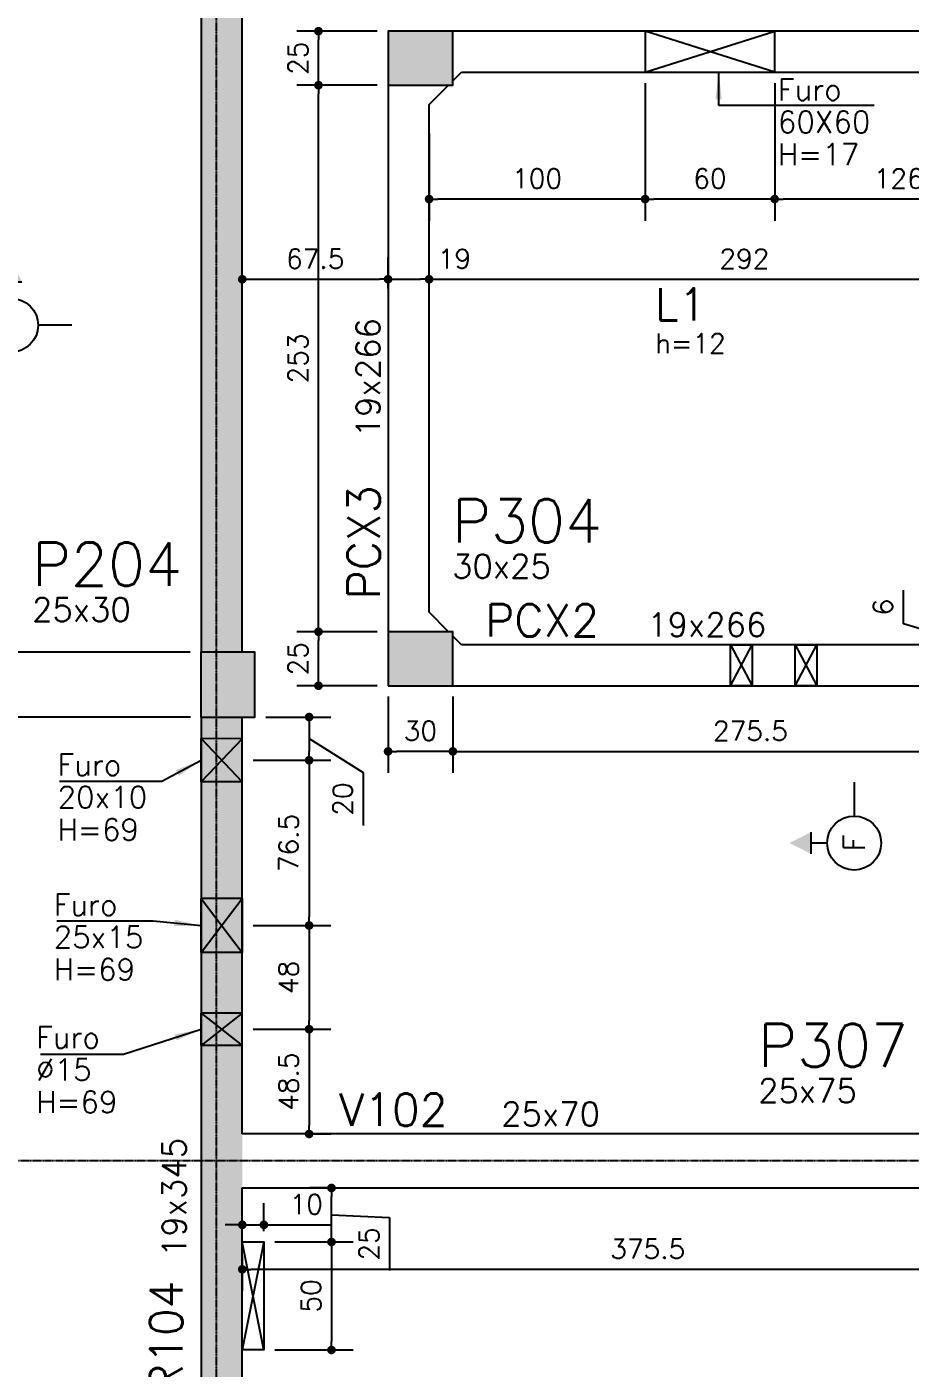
# Model space of a CAD drawing. Extents: x -39962 to 8542, y 35336 to 43602.
# Drawn here: x 741 to 1150, y 36344 to 36965 of the extents above; entities that cross this region are included whole.
import ezdxf
from ezdxf.enums import TextEntityAlignment as Align

# ---------------------------------------------------------------- set-up
doc = ezdxf.new("R2010")
doc.units = 0
doc.linetypes.add('AXES', pattern=[0.54, 0.3, -0.08, 0.08, -0.08])
doc.layers.get('0').update_dxf_attribs({"linetype": 'CONTINUOUS'})
doc.layers.get('Defpoints').update_dxf_attribs({"linetype": 'CONTINUOUS'})
for name, color, linetype in [('41', 2, 'CONTINUOUS'), ('COTA', 1, 'CONTINUOUS'), ('EIXOS', 1, 'AXES'), ('H2', 252, 'CONTINUOUS'), ('H3', 253, 'CONTINUOUS'), ('L-D', 2, 'CONTINUOUS'), ('L-N', 4, 'CONTINUOUS'), ('LINHA_FINA', 1, 'CONTINUOUS'), ('Linha_media', 4, 'CONTINUOUS'), ('P-D', 2, 'CONTINUOUS'), ('P-M', 5, 'CONTINUOUS'), ('PENA_1', 1, 'CONTINUOUS'), ('PENA_2', 2, 'CONTINUOUS'), ('PIL-N', 4, 'CONTINUOUS'), ('VIG-D', 2, 'CONTINUOUS'), ('VIG-N', 4, 'CONTINUOUS'), ('VIGA', 3, 'CONTINUOUS')]:
    doc.layers.add(name, color=color, linetype=linetype)
doc.styles.add('COTA', font='romans.shx')
doc.styles.add('ROMANS', font='ROMANS')
doc.styles.get("Standard").update_dxf_attribs({"font": 'ROMANS.SHX'})
doc.styles.add('Texto1', font='romans.shx', dxfattribs={"height": 9})
doc.dimstyles.new('forma', dxfattribs={"dimscale": 5, "dimtxt": 1.8, "dimasz": 0.8, "dimexe": 2, "dimexo": 1, "dimgap": 1, "dimtad": 1, "dimdec": 1, "dimzin": 9, "dimdsep": 46, "dimtxsty": 'COTA', "dimblk1": 'DOT', "dimblk2": 'DOT', "dimsah": 1, "dimcen": 0, "dimdle": 1, "dimclrd": 256, "dimclre": 256, "dimclrt": 2, "dimadec": 0, "dimazin": 0, "dimtfac": 1, "dimtdec": 0, "dimtmove": 0, "dimatfit": 3, "dimfxl": 1, "dimtolj": 1, "dimtzin": 0, "dimarcsym": 0})

# ---------------------------------------------------------------- blocks, each defined once
blk = doc.blocks.new('seção_esq')
at = {"layer": 'Linha_media'}
for p, q in [((1, 4), (-1, 4)), ((0, 2.5), (0, 4)), ((5.62, 0), (2.5, 0))]:
    blk.add_line(p, q, dxfattribs=at)
blk.add_circle((0, 0), 2.5, dxfattribs=at)
blk.add_solid([(1, 4), (0, 6), (-1, 4)], dxfattribs=at)
blk = doc.blocks.new('atrib_seção')
at = {"layer": 'Linha_media', "style": 'ROMANS'}
blk.add_attdef('X', text='', height=2, dxfattribs=at).set_placement((0, 0), align=Align.MIDDLE)
blk = doc.blocks.new('_Dot')
at = {"color": 0, "linetype": 'ByBlock', "lineweight": -2}
blk.add_line((-0.5, 0), (-1, 0), dxfattribs=at)
at = {"color": 0, "linetype": 'ByBlock', "const_width": 0.5}
blk.add_lwpolyline([(-0.25, 0, 1), (0.25, 0, 1)], format="xyb", close=True, dxfattribs=at)
blk = doc.blocks.new('*D74')
at = {"layer": 'COTA', "lineweight": -2, "transparency": 16777216}
for p, q in [((1216.01, 36422.09), (1216.01, 36379.43)), ((840.51, 36395.6), (840.51, 36379.43)), ((1212.01, 36389.43), (844.51, 36389.43))]:
    blk.add_line(p, q, dxfattribs=at)
at = {"layer": 'Defpoints', "color": 0, "transparency": 16777216}
for p in [(1216.01, 36427.09), (840.51, 36400.6), (840.51, 36389.43)]:
    blk.add_point(p, dxfattribs=at)
at = {"layer": 'COTA', "lineweight": -2, "transparency": 16777216, "xscale": 4, "yscale": 4, "zscale": 4, "rotation": 180}
blk.add_blockref('_Dot', (840.51, 36389.43), dxfattribs=at)
at = {"layer": 'COTA', "lineweight": -2, "transparency": 16777216, "xscale": 4, "yscale": 4, "zscale": 4}
blk.add_blockref('_Dot', (1216.01, 36389.43), dxfattribs=at)
at = {"layer": 'COTA', "color": 2, "transparency": 16777216, "insert": (1028.26, 36398.93), "char_height": 9, "attachment_point": 5, "style": 'COTA'}
blk.add_mtext('\\A1;375.5 ', dxfattribs=at)
blk = doc.blocks.new('*D79')
at = {"layer": 'COTA', "lineweight": -2, "transparency": 16777216}
for p, q in [((1146.68, 36688.19), (1146.68, 36703.76)), ((1168.68, 36688.59), (1168.68, 36692.59)), ((1168.68, 36681.59), (1146.68, 36688.19)), ((1208.51, 36684.59), (1158.68, 36684.59)), ((1168.68, 36684.59), (1168.68, 36678.59)), ((1168.68, 36684.59), (1168.68, 36678.59)), ((1172.01, 36678.59), (1158.68, 36678.59)), ((1168.68, 36674.59), (1168.68, 36670.59))]:
    blk.add_line(p, q, dxfattribs=at)
at = {"layer": 'Defpoints', "color": 0, "transparency": 16777216}
for p in [(1213.51, 36684.59), (1168.68, 36678.59), (1177.01, 36678.59)]:
    blk.add_point(p, dxfattribs=at)
at = {"layer": 'COTA', "lineweight": -2, "transparency": 16777216, "xscale": 4, "yscale": 4, "zscale": 4}
for p, rotation in [((1168.68, 36684.59), 270), ((1168.68, 36678.59), 90)]:
    blk.add_blockref('_Dot', p, dxfattribs=dict(at, rotation=rotation))
at = {"layer": 'COTA', "color": 2, "transparency": 16777216, "insert": (1137.18, 36695.98), "char_height": 9, "attachment_point": 5, "rotation": 90, "style": 'COTA'}
blk.add_mtext('\\A1;6 ', dxfattribs=at)
blk = doc.blocks.new('*D85')
at = {"layer": 'COTA', "lineweight": -2, "transparency": 16777216}
for p, q in [((840.51, 36843.47), (840.51, 36857.76)), ((908.01, 36843.47), (908.01, 36857.76)), ((844.51, 36847.76), (904.01, 36847.76))]:
    blk.add_line(p, q, dxfattribs=at)
at = {"layer": 'Defpoints', "color": 0, "transparency": 16777216}
for p in [(908.01, 36847.76), (840.51, 36838.47), (908.01, 36838.47)]:
    blk.add_point(p, dxfattribs=at)
at = {"layer": 'COTA', "lineweight": -2, "transparency": 16777216, "xscale": 4, "yscale": 4, "zscale": 4, "rotation": 180}
blk.add_blockref('_Dot', (840.51, 36847.76), dxfattribs=at)
at = {"layer": 'COTA', "lineweight": -2, "transparency": 16777216, "xscale": 4, "yscale": 4, "zscale": 4}
blk.add_blockref('_Dot', (908.01, 36847.76), dxfattribs=at)
at = {"layer": 'COTA', "color": 2, "transparency": 16777216, "insert": (874.26, 36857.26), "char_height": 9, "attachment_point": 5, "style": 'COTA'}
blk.add_mtext('\\A1;67.5 ', dxfattribs=at)
blk = doc.blocks.new('*D86')
at = {"layer": 'COTA', "lineweight": -2, "transparency": 16777216}
for p, q in [((908.01, 36843.47), (908.01, 36857.76)), ((927.01, 36852.76), (927.01, 36857.76)), ((912.01, 36847.76), (923.01, 36847.76))]:
    blk.add_line(p, q, dxfattribs=at)
at = {"layer": 'Defpoints', "color": 0, "transparency": 16777216}
for p in [(927.01, 36847.76), (927.01, 36847.76), (908.01, 36838.47)]:
    blk.add_point(p, dxfattribs=at)
at = {"layer": 'COTA', "lineweight": -2, "transparency": 16777216, "xscale": 4, "yscale": 4, "zscale": 4, "rotation": 180}
blk.add_blockref('_Dot', (908.01, 36847.76), dxfattribs=at)
at = {"layer": 'COTA', "lineweight": -2, "transparency": 16777216, "xscale": 4, "yscale": 4, "zscale": 4}
blk.add_blockref('_Dot', (927.01, 36847.76), dxfattribs=at)
at = {"layer": 'COTA', "color": 2, "transparency": 16777216, "insert": (938.74, 36857.26), "char_height": 9, "attachment_point": 5, "style": 'COTA'}
blk.add_mtext('\\A1;19 ', dxfattribs=at)
blk = doc.blocks.new('*D87')
at = {"layer": 'COTA', "lineweight": -2, "transparency": 16777216}
for p, q in [((927.01, 36852.76), (927.01, 36857.76)), ((1219.01, 36852.76), (1219.01, 36857.76)), ((931.01, 36847.76), (1215.01, 36847.76))]:
    blk.add_line(p, q, dxfattribs=at)
at = {"layer": 'Defpoints', "color": 0, "transparency": 16777216}
for p in [(927.01, 36847.76), (1219.01, 36847.76), (1219.01, 36847.76)]:
    blk.add_point(p, dxfattribs=at)
at = {"layer": 'COTA', "lineweight": -2, "transparency": 16777216, "xscale": 4, "yscale": 4, "zscale": 4, "rotation": 180}
blk.add_blockref('_Dot', (927.01, 36847.76), dxfattribs=at)
at = {"layer": 'COTA', "lineweight": -2, "transparency": 16777216, "xscale": 4, "yscale": 4, "zscale": 4}
blk.add_blockref('_Dot', (1219.01, 36847.76), dxfattribs=at)
at = {"layer": 'COTA', "color": 2, "transparency": 16777216, "insert": (1073.01, 36857.26), "char_height": 9, "attachment_point": 5, "style": 'COTA'}
blk.add_mtext('\\A1;292 ', dxfattribs=at)
blk = doc.blocks.new('*D93')
at = {"layer": 'COTA', "lineweight": -2, "transparency": 16777216}
for p, q in [((816.35, 37006.59), (690.51, 37006.59)), ((700.51, 37002.59), (700.51, 36679.09)), ((816.35, 36675.09), (690.51, 36675.09))]:
    blk.add_line(p, q, dxfattribs=at)
at = {"layer": 'Defpoints', "color": 0, "transparency": 16777216}
for p in [(821.35, 37006.59), (700.51, 36675.09), (821.35, 36675.09)]:
    blk.add_point(p, dxfattribs=at)
at = {"layer": 'COTA', "lineweight": -2, "transparency": 16777216, "xscale": 4, "yscale": 4, "zscale": 4}
for p, rotation in [((700.51, 37006.59), 90), ((700.51, 36675.09), 270)]:
    blk.add_blockref('_Dot', p, dxfattribs=dict(at, rotation=rotation))
at = {"layer": 'COTA', "color": 2, "transparency": 16777216, "insert": (691.01, 36840.84), "char_height": 9, "attachment_point": 5, "rotation": 90, "style": 'COTA'}
blk.add_mtext('\\A1;331.5 ', dxfattribs=at)
blk = doc.blocks.new('*D94')
at = {"layer": 'COTA', "lineweight": -2, "transparency": 16777216}
for p, q in [((816.35, 36675.09), (690.51, 36675.09)), ((700.51, 36671.09), (700.51, 36649.09)), ((816.51, 36645.09), (690.51, 36645.09))]:
    blk.add_line(p, q, dxfattribs=at)
at = {"layer": 'Defpoints', "color": 0, "transparency": 16777216}
for p in [(821.35, 36675.09), (700.51, 36645.09), (821.51, 36645.09)]:
    blk.add_point(p, dxfattribs=at)
at = {"layer": 'COTA', "lineweight": -2, "transparency": 16777216, "xscale": 4, "yscale": 4, "zscale": 4}
for p, rotation in [((700.51, 36675.09), 90), ((700.51, 36645.09), 270)]:
    blk.add_blockref('_Dot', p, dxfattribs=dict(at, rotation=rotation))
at = {"layer": 'COTA', "color": 2, "transparency": 16777216, "insert": (691.01, 36660.09), "char_height": 9, "attachment_point": 5, "rotation": 90, "style": 'COTA'}
blk.add_mtext('\\A1;30 ', dxfattribs=at)
blk = doc.blocks.new('*D95')
at = {"layer": 'COTA', "lineweight": -2, "transparency": 16777216}
for p, q in [((816.51, 36645.09), (690.51, 36645.09)), ((700.51, 36641.09), (700.51, 36296.09)), ((776.51, 36292.09), (690.51, 36292.09))]:
    blk.add_line(p, q, dxfattribs=at)
at = {"layer": 'Defpoints', "color": 0, "transparency": 16777216}
for p in [(821.51, 36645.09), (700.51, 36292.09), (781.51, 36292.09)]:
    blk.add_point(p, dxfattribs=at)
at = {"layer": 'COTA', "lineweight": -2, "transparency": 16777216, "xscale": 4, "yscale": 4, "zscale": 4}
for p, rotation in [((700.51, 36645.09), 90), ((700.51, 36292.09), 270)]:
    blk.add_blockref('_Dot', p, dxfattribs=dict(at, rotation=rotation))
at = {"layer": 'COTA', "color": 2, "transparency": 16777216, "insert": (691.01, 36468.59), "char_height": 9, "attachment_point": 5, "rotation": 90, "style": 'COTA'}
blk.add_mtext('\\A1;353 ', dxfattribs=at)
blk = doc.blocks.new('*D106')
at = {"layer": 'COTA', "lineweight": -2, "transparency": 16777216}
for p, q in [((938.01, 36654.59), (938.01, 36619.2)), ((1213.51, 36654.59), (1213.51, 36619.2)), ((942.01, 36629.2), (1209.51, 36629.2))]:
    blk.add_line(p, q, dxfattribs=at)
at = {"layer": 'Defpoints', "color": 0, "transparency": 16777216}
for p in [(938.01, 36659.59), (1213.51, 36659.59), (1213.51, 36629.2)]:
    blk.add_point(p, dxfattribs=at)
at = {"layer": 'COTA', "lineweight": -2, "transparency": 16777216, "xscale": 4, "yscale": 4, "zscale": 4, "rotation": 180}
blk.add_blockref('_Dot', (938.01, 36629.2), dxfattribs=at)
at = {"layer": 'COTA', "lineweight": -2, "transparency": 16777216, "xscale": 4, "yscale": 4, "zscale": 4}
blk.add_blockref('_Dot', (1213.51, 36629.2), dxfattribs=at)
at = {"layer": 'COTA', "color": 2, "transparency": 16777216, "insert": (1075.76, 36638.7), "char_height": 9, "attachment_point": 5, "style": 'COTA'}
blk.add_mtext('\\A1;275.5 ', dxfattribs=at)
blk = doc.blocks.new('*D117')
at = {"layer": 'COTA', "lineweight": -2, "transparency": 16777216}
for p, q in [((1087.01, 36938.59), (1087.01, 36874.88)), ((1213.51, 36932.59), (1213.51, 36874.88)), ((1209.51, 36884.88), (1091.01, 36884.88))]:
    blk.add_line(p, q, dxfattribs=at)
at = {"layer": 'Defpoints', "color": 0, "transparency": 16777216}
for p in [(1087.01, 36943.59), (1213.51, 36937.59), (1087.01, 36884.88)]:
    blk.add_point(p, dxfattribs=at)
at = {"layer": 'COTA', "lineweight": -2, "transparency": 16777216, "xscale": 4, "yscale": 4, "zscale": 4, "rotation": 180}
blk.add_blockref('_Dot', (1087.01, 36884.88), dxfattribs=at)
at = {"layer": 'COTA', "lineweight": -2, "transparency": 16777216, "xscale": 4, "yscale": 4, "zscale": 4}
blk.add_blockref('_Dot', (1213.51, 36884.88), dxfattribs=at)
at = {"layer": 'COTA', "color": 2, "transparency": 16777216, "insert": (1150.26, 36894.38), "char_height": 9, "attachment_point": 5, "style": 'COTA'}
blk.add_mtext('\\A1;126.5 ', dxfattribs=at)
blk = doc.blocks.new('*D118')
at = {"layer": 'COTA', "lineweight": -2, "transparency": 16777216}
for p, q in [((1027.01, 36938.59), (1027.01, 36874.88)), ((1087.01, 36938.59), (1087.01, 36874.88)), ((1083.01, 36884.88), (1031.01, 36884.88))]:
    blk.add_line(p, q, dxfattribs=at)
at = {"layer": 'Defpoints', "color": 0, "transparency": 16777216}
for p in [(1027.01, 36943.59), (1087.01, 36943.59), (1027.01, 36884.88)]:
    blk.add_point(p, dxfattribs=at)
at = {"layer": 'COTA', "lineweight": -2, "transparency": 16777216, "xscale": 4, "yscale": 4, "zscale": 4, "rotation": 180}
blk.add_blockref('_Dot', (1027.01, 36884.88), dxfattribs=at)
at = {"layer": 'COTA', "lineweight": -2, "transparency": 16777216, "xscale": 4, "yscale": 4, "zscale": 4}
blk.add_blockref('_Dot', (1087.01, 36884.88), dxfattribs=at)
at = {"layer": 'COTA', "color": 2, "transparency": 16777216, "insert": (1057.01, 36894.38), "char_height": 9, "attachment_point": 5, "style": 'COTA'}
blk.add_mtext('\\A1;60 ', dxfattribs=at)
blk = doc.blocks.new('*D128')
at = {"layer": 'COTA', "lineweight": -2, "transparency": 16777216}
for p, q in [((908.01, 36654.59), (908.01, 36619.2)), ((938.01, 36654.59), (938.01, 36619.2)), ((934.01, 36629.2), (912.01, 36629.2))]:
    blk.add_line(p, q, dxfattribs=at)
at = {"layer": 'Defpoints', "color": 0, "transparency": 16777216}
for p in [(908.01, 36659.59), (938.01, 36659.59), (908.01, 36629.2)]:
    blk.add_point(p, dxfattribs=at)
at = {"layer": 'COTA', "lineweight": -2, "transparency": 16777216, "xscale": 4, "yscale": 4, "zscale": 4, "rotation": 180}
blk.add_blockref('_Dot', (908.01, 36629.2), dxfattribs=at)
at = {"layer": 'COTA', "lineweight": -2, "transparency": 16777216, "xscale": 4, "yscale": 4, "zscale": 4}
blk.add_blockref('_Dot', (938.01, 36629.2), dxfattribs=at)
at = {"layer": 'COTA', "color": 2, "transparency": 16777216, "insert": (923.01, 36638.7), "char_height": 9, "attachment_point": 5, "style": 'COTA'}
blk.add_mtext('\\A1;30 ', dxfattribs=at)
blk = doc.blocks.new('*D132')
at = {"layer": 'COTA', "lineweight": -2, "transparency": 16777216}
for p, q in [((903.01, 36684.59), (865.79, 36684.59)), ((875.79, 36663.59), (875.79, 36680.59)), ((903.01, 36659.59), (865.79, 36659.59))]:
    blk.add_line(p, q, dxfattribs=at)
at = {"layer": 'Defpoints', "color": 0, "transparency": 16777216}
for p in [(875.79, 36684.59), (908.01, 36684.59), (908.01, 36659.59)]:
    blk.add_point(p, dxfattribs=at)
at = {"layer": 'COTA', "lineweight": -2, "transparency": 16777216, "xscale": 4, "yscale": 4, "zscale": 4}
for p, rotation in [((875.79, 36684.59), 90), ((875.79, 36659.59), 270)]:
    blk.add_blockref('_Dot', p, dxfattribs=dict(at, rotation=rotation))
at = {"layer": 'COTA', "color": 2, "transparency": 16777216, "insert": (866.29, 36672.09), "char_height": 9, "attachment_point": 5, "rotation": 90, "style": 'COTA'}
blk.add_mtext('\\A1;25 ', dxfattribs=at)
blk = doc.blocks.new('*D133')
at = {"layer": 'COTA', "lineweight": -2, "transparency": 16777216}
for p, q in [((903.01, 36937.59), (865.79, 36937.59)), ((875.79, 36688.59), (875.79, 36933.59)), ((903.01, 36684.59), (865.79, 36684.59))]:
    blk.add_line(p, q, dxfattribs=at)
at = {"layer": 'Defpoints', "color": 0, "transparency": 16777216}
for p in [(875.79, 36937.59), (908.01, 36937.59), (908.01, 36684.59)]:
    blk.add_point(p, dxfattribs=at)
at = {"layer": 'COTA', "lineweight": -2, "transparency": 16777216, "xscale": 4, "yscale": 4, "zscale": 4}
for p, rotation in [((875.79, 36937.59), 90), ((875.79, 36684.59), 270)]:
    blk.add_blockref('_Dot', p, dxfattribs=dict(at, rotation=rotation))
at = {"layer": 'COTA', "color": 2, "transparency": 16777216, "insert": (866.29, 36811.09), "char_height": 9, "attachment_point": 5, "rotation": 90, "style": 'COTA'}
blk.add_mtext('\\A1;253 ', dxfattribs=at)
blk = doc.blocks.new('*D134')
at = {"layer": 'COTA', "lineweight": -2, "transparency": 16777216}
for p, q in [((903.01, 36962.59), (865.79, 36962.59)), ((875.79, 36941.59), (875.79, 36958.59)), ((903.01, 36937.59), (865.79, 36937.59))]:
    blk.add_line(p, q, dxfattribs=at)
at = {"layer": 'Defpoints', "color": 0, "transparency": 16777216}
for p in [(875.79, 36962.59), (908.01, 36962.59), (908.01, 36937.59)]:
    blk.add_point(p, dxfattribs=at)
at = {"layer": 'COTA', "lineweight": -2, "transparency": 16777216, "xscale": 4, "yscale": 4, "zscale": 4}
for p, rotation in [((875.79, 36962.59), 90), ((875.79, 36937.59), 270)]:
    blk.add_blockref('_Dot', p, dxfattribs=dict(at, rotation=rotation))
at = {"layer": 'COTA', "color": 2, "transparency": 16777216, "insert": (866.29, 36950.09), "char_height": 9, "attachment_point": 5, "rotation": 90, "style": 'COTA'}
blk.add_mtext('\\A1;25 ', dxfattribs=at)
blk = doc.blocks.new('*D148')
at = {"layer": 'COTA', "lineweight": -2, "transparency": 16777216}
for p, q in [((1027.01, 36938.59), (1027.01, 36874.88)), ((927.01, 36915.23), (927.01, 36874.88)), ((1023.01, 36884.88), (931.01, 36884.88))]:
    blk.add_line(p, q, dxfattribs=at)
at = {"layer": 'Defpoints', "color": 0, "transparency": 16777216}
for p in [(1027.01, 36943.59), (927.01, 36920.23), (927.01, 36884.88)]:
    blk.add_point(p, dxfattribs=at)
at = {"layer": 'COTA', "lineweight": -2, "transparency": 16777216, "xscale": 4, "yscale": 4, "zscale": 4, "rotation": 180}
blk.add_blockref('_Dot', (927.01, 36884.88), dxfattribs=at)
at = {"layer": 'COTA', "lineweight": -2, "transparency": 16777216, "xscale": 4, "yscale": 4, "zscale": 4}
blk.add_blockref('_Dot', (1027.01, 36884.88), dxfattribs=at)
at = {"layer": 'COTA', "color": 2, "transparency": 16777216, "insert": (977.01, 36894.38), "char_height": 9, "attachment_point": 5, "style": 'COTA'}
blk.add_mtext('\\A1;100 ', dxfattribs=at)
blk = doc.blocks.new('*D192')
at = {"layer": 'COTA', "lineweight": -2, "transparency": 16777216}
for p, q in [((840.51, 36407.09), (840.51, 36420.03)), ((850.51, 36407.09), (850.51, 36420.03)), ((836.51, 36410.03), (832.51, 36410.03)), ((840.51, 36410.03), (850.51, 36410.03)), ((854.51, 36410.03), (881.8, 36410.03))]:
    blk.add_line(p, q, dxfattribs=at)
at = {"layer": 'Defpoints', "color": 0, "transparency": 16777216}
for p in [(850.51, 36410.03), (840.51, 36402.09), (850.51, 36402.09)]:
    blk.add_point(p, dxfattribs=at)
at = {"layer": 'COTA', "lineweight": -2, "transparency": 16777216, "xscale": 4, "yscale": 4, "zscale": 4}
blk.add_blockref('_Dot', (840.51, 36410.03), dxfattribs=at)
at = {"layer": 'COTA', "lineweight": -2, "transparency": 16777216, "xscale": 4, "yscale": 4, "zscale": 4, "rotation": 180}
blk.add_blockref('_Dot', (850.51, 36410.03), dxfattribs=at)
at = {"layer": 'COTA', "color": 2, "transparency": 16777216, "insert": (870.16, 36419.53), "char_height": 9, "attachment_point": 5, "style": 'COTA'}
blk.add_mtext('\\A1;10 ', dxfattribs=at)
blk = doc.blocks.new('*D193')
at = {"layer": 'COTA', "lineweight": -2, "transparency": 16777216}
for p, q in [((855.51, 36402.09), (891.81, 36402.09)), ((881.81, 36398.09), (881.81, 36356.09)), ((855.51, 36352.09), (891.81, 36352.09))]:
    blk.add_line(p, q, dxfattribs=at)
at = {"layer": 'Defpoints', "color": 0, "transparency": 16777216}
for p in [(850.51, 36402.09), (850.51, 36352.09), (881.81, 36352.09)]:
    blk.add_point(p, dxfattribs=at)
at = {"layer": 'COTA', "lineweight": -2, "transparency": 16777216, "xscale": 4, "yscale": 4, "zscale": 4}
for p, rotation in [((881.81, 36402.09), 90), ((881.81, 36352.09), 270)]:
    blk.add_blockref('_Dot', p, dxfattribs=dict(at, rotation=rotation))
at = {"layer": 'COTA', "color": 2, "transparency": 16777216, "insert": (872.31, 36377.09), "char_height": 9, "attachment_point": 5, "rotation": 90, "style": 'COTA'}
blk.add_mtext('\\A1;50 ', dxfattribs=at)
blk = doc.blocks.new('ss')
at = {"layer": 'LINHA_FINA'}
blk.add_solid([(0, 0), (-2.5, -0.29), (-2.5, 0.3)], dxfattribs=at)
blk = doc.blocks.new('*D200')
at = {"layer": 'COTA', "lineweight": -2, "transparency": 16777216}
for p, q in [((851.35, 36645.09), (881.46, 36645.09)), ((871.46, 36641.09), (871.46, 36629.09)), ((871.46, 36635.09), (896.54, 36619.39)), ((845.51, 36625.09), (881.46, 36625.09)), ((896.54, 36619.39), (896.54, 36594.82))]:
    blk.add_line(p, q, dxfattribs=at)
at = {"layer": 'Defpoints', "color": 0, "transparency": 16777216}
for p in [(846.35, 36645.09), (840.51, 36625.09), (871.46, 36625.09)]:
    blk.add_point(p, dxfattribs=at)
at = {"layer": 'COTA', "lineweight": -2, "transparency": 16777216, "xscale": 4, "yscale": 4, "zscale": 4}
for p, rotation in [((871.46, 36645.09), 90), ((871.46, 36625.09), 270)]:
    blk.add_blockref('_Dot', p, dxfattribs=dict(at, rotation=rotation))
at = {"layer": 'COTA', "color": 2, "transparency": 16777216, "insert": (887.04, 36607.1), "char_height": 9, "attachment_point": 5, "rotation": 90, "style": 'COTA'}
blk.add_mtext('\\A1;20 ', dxfattribs=at)
blk = doc.blocks.new('*D201')
at = {"layer": 'COTA', "lineweight": -2, "transparency": 16777216}
for p, q in [((845.51, 36625.09), (881.46, 36625.09)), ((871.46, 36621.09), (871.46, 36552.59)), ((845.51, 36548.59), (881.46, 36548.59))]:
    blk.add_line(p, q, dxfattribs=at)
at = {"layer": 'Defpoints', "color": 0, "transparency": 16777216}
for p in [(840.51, 36625.09), (840.51, 36548.59), (871.46, 36548.59)]:
    blk.add_point(p, dxfattribs=at)
at = {"layer": 'COTA', "lineweight": -2, "transparency": 16777216, "xscale": 4, "yscale": 4, "zscale": 4}
for p, rotation in [((871.46, 36625.09), 90), ((871.46, 36548.59), 270)]:
    blk.add_blockref('_Dot', p, dxfattribs=dict(at, rotation=rotation))
at = {"layer": 'COTA', "color": 2, "transparency": 16777216, "insert": (861.96, 36586.84), "char_height": 9, "attachment_point": 5, "rotation": 90, "style": 'COTA'}
blk.add_mtext('\\A1;76.5 ', dxfattribs=at)
blk = doc.blocks.new('*D202')
at = {"layer": 'COTA', "lineweight": -2, "transparency": 16777216}
for p, q in [((845.51, 36548.59), (881.46, 36548.59)), ((871.46, 36544.59), (871.46, 36504.59)), ((845.51, 36500.59), (881.46, 36500.59))]:
    blk.add_line(p, q, dxfattribs=at)
at = {"layer": 'Defpoints', "color": 0, "transparency": 16777216}
for p in [(840.51, 36548.59), (840.51, 36500.59), (871.46, 36500.59)]:
    blk.add_point(p, dxfattribs=at)
at = {"layer": 'COTA', "lineweight": -2, "transparency": 16777216, "xscale": 4, "yscale": 4, "zscale": 4}
for p, rotation in [((871.46, 36548.59), 90), ((871.46, 36500.59), 270)]:
    blk.add_blockref('_Dot', p, dxfattribs=dict(at, rotation=rotation))
at = {"layer": 'COTA', "color": 2, "transparency": 16777216, "insert": (861.96, 36524.59), "char_height": 9, "attachment_point": 5, "rotation": 90, "style": 'COTA'}
blk.add_mtext('\\A1;48 ', dxfattribs=at)
blk = doc.blocks.new('*D203')
at = {"layer": 'COTA', "lineweight": -2, "transparency": 16777216}
for p, q in [((845.51, 36500.59), (881.46, 36500.59)), ((871.46, 36496.59), (871.46, 36456.09)), ((869.52, 36452.09), (881.46, 36452.09))]:
    blk.add_line(p, q, dxfattribs=at)
at = {"layer": 'Defpoints', "color": 0, "transparency": 16777216}
for p in [(840.51, 36500.59), (864.52, 36452.09), (871.46, 36452.09)]:
    blk.add_point(p, dxfattribs=at)
at = {"layer": 'COTA', "lineweight": -2, "transparency": 16777216, "xscale": 4, "yscale": 4, "zscale": 4}
for p, rotation in [((871.46, 36500.59), 90), ((871.46, 36452.09), 270)]:
    blk.add_blockref('_Dot', p, dxfattribs=dict(at, rotation=rotation))
at = {"layer": 'COTA', "color": 2, "transparency": 16777216, "insert": (861.96, 36476.34), "char_height": 9, "attachment_point": 5, "rotation": 90, "style": 'COTA'}
blk.add_mtext('\\A1;48.5 ', dxfattribs=at)
blk = doc.blocks.new('*D204')
at = {"layer": 'COTA', "lineweight": -2, "transparency": 16777216}
for p, q in [((880.5, 36427.09), (871.81, 36427.09)), ((881.81, 36406.09), (881.81, 36423.09)), ((881.81, 36414.59), (908.69, 36413.5)), ((908.69, 36413.5), (908.69, 36388.93)), ((855.51, 36402.09), (891.81, 36402.09))]:
    blk.add_line(p, q, dxfattribs=at)
at = {"layer": 'Defpoints', "color": 0, "transparency": 16777216}
for p in [(881.81, 36427.09), (885.5, 36427.09), (850.51, 36402.09)]:
    blk.add_point(p, dxfattribs=at)
at = {"layer": 'COTA', "lineweight": -2, "transparency": 16777216, "xscale": 4, "yscale": 4, "zscale": 4}
for p, rotation in [((881.81, 36427.09), 90), ((881.81, 36402.09), 270)]:
    blk.add_blockref('_Dot', p, dxfattribs=dict(at, rotation=rotation))
at = {"layer": 'COTA', "color": 2, "transparency": 16777216, "insert": (899.19, 36401.21), "char_height": 9, "attachment_point": 5, "rotation": 90, "style": 'COTA'}
blk.add_mtext('\\A1;25 ', dxfattribs=at)

msp = doc.modelspace()

# ---------------------------------------------------------------- hatches: boundary and pattern name
at = {"layer": 'H2'}
for points in [[(908.01, 36937.59), (938.01, 36937.59), (938.01, 36962.59), (908.01, 36962.59)], [(908.01, 36659.59), (938.01, 36659.59), (938.01, 36684.59), (908.01, 36684.59)], [(821.35, 36645.09), (846.35, 36645.09), (846.35, 36675.09), (821.35, 36675.09)]]:
    msp.add_hatch(color=256, dxfattribs=at).paths.add_polyline_path(points)
at = {"layer": 'H3'}
for points in [[(840.51, 37006.59), (821.51, 37006.59), (821.51, 36675.09), (840.51, 36675.09)], [(840.51, 36645.09), (821.51, 36645.09), (821.51, 36439.59), (821.51, 36292.09), (840.51, 36292.09), (840.51, 36427.09), (840.51, 36452.09)]]:
    msp.add_hatch(color=256, dxfattribs=at).paths.add_polyline_path(points)

# ---------------------------------------------------------------- linework, layer by layer
at = {"layer": 'EIXOS', "color": 244, "true_color": 0x991b1e}
for p, q in [((828.51, 35634.64), (828.51, 37355.31)), ((3320.81, 36439.59), (632.05, 36439.59))]:
    msp.add_line(p, q, dxfattribs=at)
at = {"layer": 'LINHA_FINA'}
for p, q in [((1061.1, 36928.2), (1061.1, 36943.59)), ((1133.12, 36928.2), (1061.1, 36928.2)), ((803.22, 36615.36), (821.52, 36625.09)), ((755.87, 36615.36), (803.22, 36615.36)), ((754.72, 36550.71), (799.24, 36550.71)), ((799.24, 36550.71), (821.51, 36548.59)), ((785.49, 36489.01), (821.51, 36500.59)), ((747.06, 36489.01), (785.49, 36489.01))]:
    msp.add_line(p, q, dxfattribs=at)
at = {"layer": 'P-M', "linetype": 'Continuous'}
for points in [[(908.01, 36937.59), (938.01, 36937.59), (938.01, 36962.59), (908.01, 36962.59), (908.01, 36937.59)], [(908.01, 36659.59), (938.01, 36659.59), (938.01, 36684.59), (908.01, 36684.59), (908.01, 36659.59)], [(821.35, 36645.09), (846.35, 36645.09), (846.35, 36675.09), (821.35, 36675.09), (821.35, 36645.09)]]:
    msp.add_lwpolyline(points, dxfattribs=at)
at = {"layer": 'PENA_1'}
for p, q in [((1066.53, 36659.59), (1066.53, 36678.59)), ((1066.53, 36678.59), (1076.53, 36678.59)), ((1066.53, 36659.59), (1076.53, 36678.59)), ((1066.53, 36678.59), (1076.53, 36659.59)), ((1076.53, 36678.59), (1076.53, 36659.59)), ((1096.53, 36659.59), (1096.53, 36678.59)), ((1096.53, 36678.59), (1106.53, 36678.59)), ((1096.53, 36659.59), (1106.53, 36678.59)), ((1096.53, 36678.59), (1106.53, 36659.59)), ((1106.53, 36678.59), (1106.53, 36659.59)), ((1076.53, 36659.59), (1066.53, 36659.59)), ((1106.53, 36659.59), (1096.53, 36659.59)), ((840.51, 36635.08), (821.51, 36635.09)), ((821.51, 36635.09), (840.51, 36615.09)), ((821.51, 36615.09), (821.52, 36635.09)), ((840.51, 36635.08), (821.51, 36615.09)), ((840.51, 36615.09), (840.51, 36635.08)), ((840.51, 36615.09), (821.51, 36615.09)), ((821.51, 36536.09), (821.51, 36561.09)), ((821.51, 36561.09), (840.51, 36536.09)), ((821.51, 36536.09), (840.51, 36561.09)), ((840.51, 36561.09), (821.51, 36561.09)), ((840.51, 36561.09), (840.51, 36536.1)), ((840.51, 36536.09), (821.51, 36536.09)), ((840.51, 36508.09), (821.51, 36493.09)), ((821.51, 36493.09), (821.51, 36508.09)), ((821.51, 36508.09), (840.51, 36493.09)), ((840.51, 36508.09), (821.51, 36508.09)), ((840.51, 36493.09), (840.51, 36508.09)), ((840.51, 36493.09), (821.51, 36493.09)), ((850.51, 36402.09), (840.51, 36352.09)), ((850.51, 36352.09), (840.51, 36402.09))]:
    msp.add_line(p, q, dxfattribs=at)
for points in [[(1027.01, 36943.59), (1087.01, 36962.59)], [(1087.01, 36943.59), (1027.01, 36962.59)]]:
    msp.add_lwpolyline(points, dxfattribs=at)
at = {"layer": 'PENA_2'}
msp.add_lwpolyline([(840.51, 36352.09), (840.51, 36402.09), (850.51, 36402.09), (850.51, 36352.09)], close=True, dxfattribs=at)
at = {"layer": 'VIGA'}
for p, q in [((821.51, 37006.59), (821.51, 36675.09)), ((840.51, 36675.09), (840.51, 37006.59)), ((1213.51, 36962.59), (938.01, 36962.59)), ((938.01, 36939.59), (942.01, 36943.59)), ((942.01, 36943.59), (1204.01, 36943.59)), ((908.01, 36937.59), (908.01, 36684.59)), ((927.01, 36928.59), (936.01, 36937.59)), ((927.01, 36693.59), (927.01, 36928.59)), ((936.01, 36684.59), (927.01, 36693.59)), ((942.01, 36678.59), (938.01, 36682.59)), ((1204.01, 36678.59), (942.01, 36678.59)), ((938.01, 36659.59), (1213.51, 36659.59)), ((821.51, 36645.09), (821.51, 36439.59)), ((840.51, 36452.09), (840.51, 36645.09)), ((1216.01, 36452.09), (840.51, 36452.09)), ((821.51, 36439.59), (821.51, 36292.09)), ((840.51, 36292.09), (840.51, 36427.09)), ((840.51, 36427.09), (1216.01, 36427.09))]:
    msp.add_line(p, q, dxfattribs=at)
msp.add_lwpolyline([(1027.01, 36962.59), (1027.01, 36943.59), (1087.01, 36943.59), (1087.01, 36962.59), (1027.01, 36962.59)], dxfattribs=at)

# ---------------------------------------------------------------- block references
at = {"layer": 'COTA', "xscale": 5, "yscale": 5, "zscale": 5}
for name, p, rotation in [('ss', (1061.1, 36943.59), 90), ('ss', (821.52, 36625.09), 28.014), ('seção_esq', (1123.8, 36586.79), 90), ('ss', (821.51, 36548.59), 354.564), ('ss', (821.51, 36500.59), 17.813)]:
    msp.add_blockref(name, p, dxfattribs=dict(at, rotation=rotation))
msp.add_blockref('seção_esq', (733.5, 36826.48), dxfattribs=at)
at = {"layer": 'COTA', "xscale": 5, "yscale": 5, "zscale": 5, "rotation": 90}
msp.add_blockref('atrib_seção', (1123.8, 36586.79), dxfattribs=at).add_auto_attribs({'X': 'F'})

# ---------------------------------------------------------------- texts
at = {"layer": '41', "linetype": 'Continuous'}
for s, p in [('Furo', (1088.48, 36930.59)), ('60X60', (1088.48, 36915.59)), ('H=17', (1088.48, 36900.59)), ('Furo', (754.99, 36618)), ('20x10', (754.99, 36603)), ('H=69', (754.99, 36588)), ('Furo', (753.17, 36553.25)), ('25x15', (753.17, 36538.25)), ('H=69', (753.17, 36523.25)), ('Furo', (745.04, 36491.87)), ('%%C15', (745.04, 36476.87)), ('H=69', (745.04, 36461.87))]:
    msp.add_text(s, height=10, dxfattribs=at).set_placement(p)
at = {"layer": 'L-D', "style": 'Texto1'}
msp.add_text('h=12', height=9, dxfattribs=at).set_placement((1031.6, 36813.61))
at = {"layer": 'L-N'}
msp.add_text('L1', height=15, dxfattribs=at).set_placement((1031.6, 36828.61))
at = {"layer": 'P-D', "linetype": 'Continuous'}
for s, p in [('30x25', (937.64, 36709.42)), ('25x30', (743.17, 36689.36)), ('25x75', (1079.35, 36466.64))]:
    msp.add_text(s, height=11, dxfattribs=at).set_placement(p)
at = {"layer": 'PIL-N', "linetype": 'Continuous'}
for s, p in [('P304', (937.64, 36725.92)), ('P204', (743.17, 36705.86)), ('P307', (1079.35, 36483.14))]:
    msp.add_text(s, height=20, dxfattribs=at).set_placement(p)
at = {"layer": 'VIG-D', "linetype": 'Continuous'}
for s, p in [('19x266', (904.26, 36774.59)), ('19x345', (814.46, 36395.12))]:
    msp.add_text(s, height=11, rotation=90, dxfattribs=at).set_placement(p)
for s, p in [('19x266', (1028.01, 36682.34)), ('25x70', (960.4, 36455.84))]:
    msp.add_text(s, height=11, dxfattribs=at).set_placement(p)
at = {"layer": 'VIG-N', "linetype": 'Continuous'}
for s, p in [('PCX3', (904.26, 36699.59)), ('PAR104', (812.76, 36307.09))]:
    msp.add_text(s, height=15, rotation=90, dxfattribs=at).set_placement(p)
for s, p in [('PCX2', (953.01, 36682.34)), ('V102', (885.4, 36455.84))]:
    msp.add_text(s, height=15, dxfattribs=at).set_placement(p)

# ---------------------------------------------------------------- dimensions: what is measured, and where the dimension line sits
at = {"layer": 'COTA'}
for base, p1, p2, override, picture, middle in [((700.51, 36675.09), (821.35, 37006.59), (821.35, 36675.09), {"dimpost": ' ', "dimtmove": 1}, '*D93', (691.01, 36840.84)), ((875.79, 36962.59), (908.01, 36937.59), (908.01, 36962.59), {"dimpost": ' ', "dimtmove": 1}, '*D134', (866.29, 36950.09)), ((875.79, 36937.59), (908.01, 36684.59), (908.01, 36937.59), {"dimpost": ' ', "dimtmove": 1}, '*D133', (866.29, 36811.09)), ((1168.68, 36678.59), (1213.51, 36684.59), (1177.01, 36678.59), {"dimpost": ' ', "dimtmove": 1}, '*D79', (1137.18, 36693.19)), ((875.79, 36684.59), (908.01, 36659.59), (908.01, 36684.59), {"dimpost": ' '}, '*D132', (866.29, 36672.09)), ((700.51, 36645.09), (821.35, 36675.09), (821.51, 36645.09), {"dimpost": ' ', "dimtmove": 1}, '*D94', (691.01, 36660.09)), ((700.51, 36292.09), (821.51, 36645.09), (781.51, 36292.09), {"dimpost": ' ', "dimtmove": 1}, '*D95', (691.01, 36468.59)), ((871.46, 36548.59), (840.51, 36625.09), (840.51, 36548.59), {"dimpost": ' ', "dimtmove": 1}, '*D201', (861.96, 36586.84)), ((871.46, 36500.59), (840.51, 36548.59), (840.51, 36500.59), {"dimpost": ' ', "dimtmove": 1}, '*D202', (861.96, 36524.59)), ((871.46, 36452.09), (840.51, 36500.59), (864.52, 36452.09), {"dimpost": ' ', "dimtmove": 1}, '*D203', (861.96, 36476.34)), ((881.81, 36352.09), (850.51, 36402.09), (850.51, 36352.09), {"dimpost": ' '}, '*D193', (872.31, 36377.09))]:
    dim = msp.add_linear_dim(base=base, p1=p1, p2=p2, angle=90, dimstyle='forma', override=override, dxfattribs=at)
    dim.commit()
    dim.dimension.update_dxf_attribs({"geometry": picture, "text_midpoint": middle})
for base, p1, p2, override, picture, middle in [((927.01, 36884.88), (1027.01, 36943.59), (927.01, 36920.23), {"dimpost": ' '}, '*D148', (977.01, 36894.38)), ((1027.01, 36884.88), (1087.01, 36943.59), (1027.01, 36943.59), {"dimpost": ' ', "dimtmove": 1}, '*D118', (1057.01, 36894.38)), ((1087.01, 36884.88), (1213.51, 36937.59), (1087.01, 36943.59), {"dimpost": ' ', "dimtmove": 1}, '*D117', (1150.26, 36894.38)), ((908.01, 36847.76), (840.51, 36838.47), (908.01, 36838.47), {"dimpost": ' '}, '*D85', (874.26, 36857.26)), ((1219.01, 36847.76), (927.01, 36847.76), (1219.01, 36847.76), {"dimpost": ' ', "dimtmove": 1}, '*D87', (1073.01, 36857.26)), ((908.01, 36629.2), (938.01, 36659.59), (908.01, 36659.59), {"dimpost": ' '}, '*D128', (923.01, 36638.7)), ((1213.51, 36629.2), (938.01, 36659.59), (1213.51, 36659.59), {"dimpost": ' '}, '*D106', (1075.76, 36638.7)), ((850.51, 36410.03), (840.51, 36402.09), (850.51, 36402.09), {"dimpost": ' '}, '*D192', (870.16, 36419.53)), ((840.51, 36389.43), (1216.01, 36427.09), (840.51, 36400.6), {"dimpost": ' ', "dimtmove": 1}, '*D74', (1028.26, 36398.93))]:
    dim = msp.add_linear_dim(base=base, p1=p1, p2=p2, dimstyle='forma', override=override, dxfattribs=at)
    dim.commit()
    dim.dimension.update_dxf_attribs({"geometry": picture, "text_midpoint": middle})
dim = msp.add_linear_dim(base=(927.01, 36847.76), p1=(908.01, 36838.47), p2=(927.01, 36847.76), dimstyle='forma', override={"dimpost": ' ', "dimtmove": 1}, dxfattribs=at)
dim.commit()
dim.dimension.update_dxf_attribs({"geometry": '*D86', "text_midpoint": (938.74, 36847.76), "dimtype": 128})
for base, p1, p2, picture, middle in [((871.46, 36625.09), (846.35, 36645.09), (840.51, 36625.09), '*D200', (896.54, 36614.39)), ((881.81, 36427.09), (850.51, 36402.09), (885.5, 36427.09), '*D204', (908.69, 36408.5))]:
    dim = msp.add_linear_dim(base=base, p1=p1, p2=p2, angle=90, dimstyle='forma', override={"dimpost": ' ', "dimtmove": 1}, dxfattribs=at)
    dim.commit()
    dim.dimension.update_dxf_attribs({"geometry": picture, "text_midpoint": middle, "dimtype": 128})

doc.saveas('drawing.dxf')
